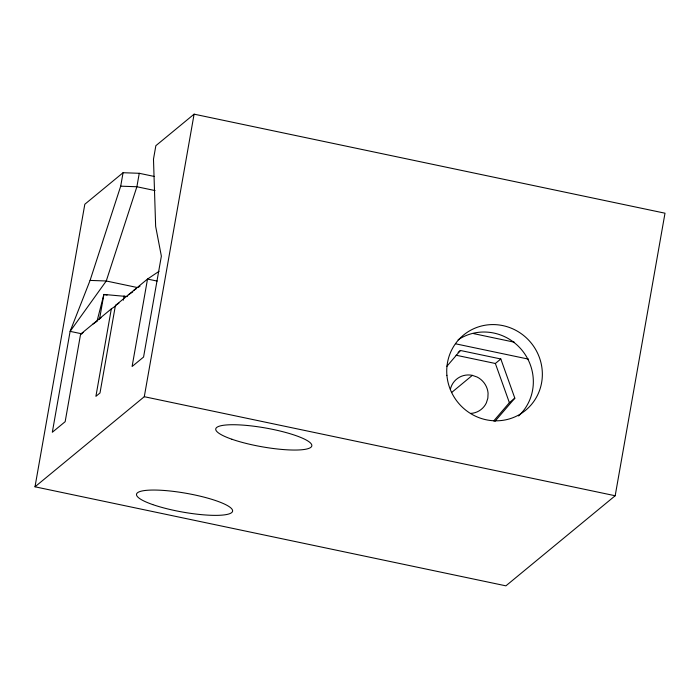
<?xml version="1.0" encoding="UTF-8"?>
<svg xmlns="http://www.w3.org/2000/svg" width="700" height="700" viewBox="0 0 700 700"><rect width="100%" height="100%" fill="white"/><g stroke="black" fill="none" stroke-linecap="round" stroke-linejoin="round"><path stroke-width="1.05" d="M158.996 271.338L147.516 279.055L132.099 366.502L143.57 357.044L161.367 256.139L155.645 226.362L153.484 159.145L155.855 145.688L194.101 114.161L665 213.202L615.178 495.749L505.899 585.839L35 486.798L84.822 204.251L123.069 172.716L139.256 173.294L154.236 176.444M115.71 305.944L111.317 308.892L80.579 334.233L65.161 421.689L52.316 432.276L70.114 331.363L90.072 280.411L120.697 186.174L123.069 172.716M99.522 319.2L103.88 294.446L127.312 296.546M111.317 308.892L95.9 396.349L99.995 392.971L115.413 305.515L147.516 279.055L157.15 281.076M139.256 173.294L136.885 186.751L106.26 280.989L70.114 331.363L81.882 333.839M123.349 300.178L124.11 295.873M35 486.798L144.287 396.707L194.101 114.161M97.212 320.486L103.88 294.446L107.091 295.12M446.915 366.257L460.442 350.49L500.815 358.977L514.832 398.178L494.891 421.418M493.719 420.945L509.381 402.684L514.832 398.178M458.106 352.424L460.442 350.49M451.561 392.56L472.343 375.358L477.102 377.029A19.504 18.865 50.4 0 1 488.075 393.146L487.856 398.16L486.351 402.894A19.504 18.865 50.4 0 1 470.689 413.42M456.059 355.224L495.364 363.484L500.815 358.977M133.857 290.316L136.491 288.54M138.25 287.359L140.009 286.178M128.389 294.814L132.79 291.865M115.413 305.515L118.93 303.152M98.341 319.594L100.975 317.817M92.873 324.1L97.274 321.142M80.579 334.233L83.221 332.465M120.697 186.174L136.885 186.751L155.067 190.575M90.072 280.411L106.26 280.989L137.279 287.516M455.779 343.849L528.561 359.144M473.664 333.629L514.316 342.186M144.287 396.707L615.178 495.749M495.364 363.484L509.381 402.684M458.106 339.832A48.764 47.163 50.5 0 1 522.489 350.84A48.764 47.163 50.5 0 1 518.595 415.966M450.38 389.261A19.504 18.865 50.4 0 1 472.343 375.358M231.971 439.267A48.764 9.555 10 0 0 310.887 447.291A48.764 9.555 10 0 0 248.535 425.609A48.764 9.555 10 0 0 231.971 439.267M152.74 504.586A48.764 9.555 10 0 0 231.656 512.61A48.764 9.555 10 0 0 169.304 490.927A48.764 9.555 10 0 0 152.74 504.586M446.906 375.322A48.764 47.163 50.5 0 0 521.972 413A48.764 47.163 50.5 0 0 514.754 329.779A48.764 47.163 50.5 0 0 446.906 375.322"/></g></svg>
